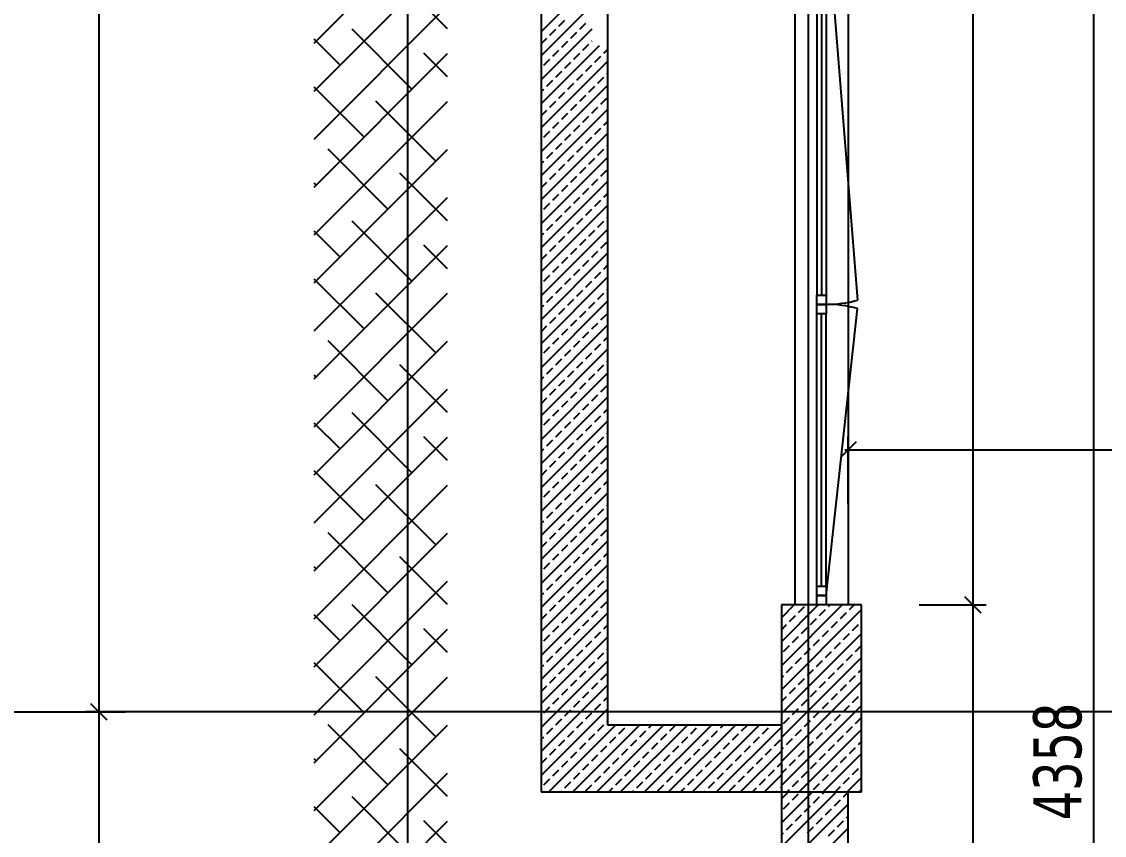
# Model space of a CAD drawing. Header units: millimetres. Extents: x 43168.9 to 43194.6, y -25545.1 to -25543.4.
# Drawn here: x 43170.1871 to 43170.2682, y -25544.3532 to -25544.2923 of the extents above; entities that cross this region are included whole.
import ezdxf

# ---------------------------------------------------------------- set-up
doc = ezdxf.new("R2010")
doc.units = ezdxf.units.MM
doc.header["$LTSCALE"] = 200
doc.linetypes.add('DASHDOT2', pattern=[0.5, 0.25, -0.125, 0, -0.125])
for name, color, linetype in [('aks_sgh', 5, 'DASHDOT2'), ('cam_sgh', 1, 'Continuous'), ('dograma_sgh', 43, 'Continuous'), ('gor-3_sgh', 191, 'Continuous'), ('gor-4_sgh', 17, 'Continuous'), ('kolon-b.a_sgh', 6, 'Continuous'), ('olcuaks_sgh', 41, 'Continuous'), ('olcuic_sgh', 183, 'Continuous'), ('tarama-betonarme_sgh', 223, 'Continuous'), ('tarama-zemin_sgh', 197, 'Continuous')]:
    doc.layers.add(name, color=color, linetype=linetype)
doc.styles.add('dim', font='VERDANA.TTF', dxfattribs={"width": 0.7})

msp = doc.modelspace()

# ---------------------------------------------------------------- linework, layer by layer
at = {"color": 0, "linetype": 'ByBlock', "lineweight": -2}
for p, q in [((43170.2496, -25544.323722), (43170.2484, -25544.324922)), ((43170.257737, -25544.335319), (43170.258937, -25544.336519)), ((43170.258937, -25544.336519), (43170.257737, -25544.335319)), ((43170.192278, -25544.343319), (43170.193478, -25544.344519)), ((43170.193478, -25544.344519), (43170.192278, -25544.343319))]:
    msp.add_line(p, q, dxfattribs=at)
msp.add_line((43170.172198, -25544.343919), (43170.194878, -25544.343919))
at = {"layer": 'aks_sgh'}
for p, q in [((43170.216, -25543.740919), (43170.216, -25544.789919)), ((43170.246, -25543.740919), (43170.246, -25544.789919)), ((43171.17088, -25544.343919), (43170.194878, -25544.343919))]:
    msp.add_line(p, q, dxfattribs=at)
at = {"layer": 'cam_sgh'}
for p, q in [((43170.247, -25544.284319), (43170.247, -25544.312719)), ((43170.247, -25544.334519), (43170.247, -25544.314119))]:
    msp.add_line(p, q, dxfattribs=at)
at = {"layer": 'dograma_sgh'}
for p, q in [((43170.24735, -25544.283619), (43170.249705, -25544.313109)), ((43170.24665, -25544.313419), (43170.24665, -25544.312719)), ((43170.24665, -25544.312719), (43170.24735, -25544.312719)), ((43170.24735, -25544.312719), (43170.24735, -25544.313419)), ((43170.24735, -25544.313419), (43170.24665, -25544.313419)), ((43170.24665, -25544.314119), (43170.24665, -25544.313419)), ((43170.24665, -25544.313419), (43170.24735, -25544.313419)), ((43170.24735, -25544.313419), (43170.24735, -25544.314119)), ((43170.24735, -25544.335219), (43170.249705, -25544.313729)), ((43170.24735, -25544.314119), (43170.24665, -25544.314119)), ((43170.24665, -25544.335219), (43170.24665, -25544.334519)), ((43170.24665, -25544.334519), (43170.24735, -25544.334519)), ((43170.24735, -25544.334519), (43170.24735, -25544.335219)), ((43170.24665, -25544.335919), (43170.24665, -25544.335219)), ((43170.24665, -25544.335219), (43170.24735, -25544.335219)), ((43170.24735, -25544.335219), (43170.24665, -25544.335219)), ((43170.24735, -25544.335219), (43170.24735, -25544.335919)), ((43170.24735, -25544.335919), (43170.24665, -25544.335919))]:
    msp.add_line(p, q, dxfattribs=at)
for centre, start, end in [((43170.24735, -25544.304319), 270, 285), ((43170.24735, -25544.322519), 75, 90)]:
    msp.add_arc(centre, 0.0091, start, end, dxfattribs=at)
at = {"layer": 'gor-3_sgh'}
for p, q in [((43170.245, -25544.229919), (43170.245, -25544.335919)), ((43170.249, -25544.229919), (43170.249, -25544.335919))]:
    msp.add_line(p, q, dxfattribs=at)
msp.add_point((43170.249, -25544.313219), dxfattribs=at)
at = {"layer": 'gor-4_sgh'}
for p, q in [((43170.24665, -25544.284319), (43170.24665, -25544.312719)), ((43170.24735, -25544.284319), (43170.24735, -25544.312719)), ((43170.24665, -25544.334519), (43170.24665, -25544.314119)), ((43170.24735, -25544.334519), (43170.24735, -25544.314119))]:
    msp.add_line(p, q, dxfattribs=at)
at = {"layer": 'kolon-b.a_sgh'}
for p, q in [((43170.226, -25544.217919), (43170.226, -25544.349919)), ((43170.231, -25544.344919), (43170.231, -25544.222919)), ((43170.25, -25544.335919), (43170.244, -25544.335919)), ((43170.244, -25544.335919), (43170.244, -25544.349919)), ((43170.25, -25544.349919), (43170.25, -25544.335919)), ((43170.244, -25544.344919), (43170.231, -25544.344919)), ((43170.226, -25544.349919), (43170.244, -25544.349919)), ((43170.244, -25544.349919), (43170.244, -25544.464919)), ((43170.244, -25544.349919), (43170.25, -25544.349919)), ((43170.249, -25544.464919), (43170.249, -25544.349919))]:
    msp.add_line(p, q, dxfattribs=at)
at = {"layer": 'olcuaks_sgh'}
for p, q in [((43170.192878, -25544.223669), (43170.192878, -25544.344169)), ((43170.192878, -25544.343669), (43170.192878, -25544.462169)), ((43170.196878, -25544.343919), (43170.191878, -25544.343919)), ((43170.196878, -25544.343919), (43170.191878, -25544.343919))]:
    msp.add_line(p, q, dxfattribs=at)
at = {"layer": 'olcuic_sgh'}
for p, q in [((43170.267394, -25543.911669), (43170.267394, -25544.78367)), ((43170.258337, -25544.229669), (43170.258337, -25544.336169)), ((43170.249, -25544.328322), (43170.249, -25544.323322)), ((43170.24875, -25544.324322), (43170.371129, -25544.324322)), ((43170.258337, -25544.335669), (43170.258337, -25544.557169)), ((43170.254337, -25544.335919), (43170.259337, -25544.335919)), ((43170.254337, -25544.335919), (43170.259337, -25544.335919))]:
    msp.add_line(p, q, dxfattribs=at)
at = {"layer": 'tarama-betonarme_sgh'}
for p, q in [((43170.226, -25544.29302), (43170.229823, -25544.289197)), ((43170.226, -25544.294816), (43170.229823, -25544.290993)), ((43170.226, -25544.296612), (43170.229823, -25544.292789)), ((43170.22733, -25544.292588), (43170.227779, -25544.292139)), ((43170.228901, -25544.292813), (43170.22935, -25544.292364)), ((43170.226, -25544.293918), (43170.226432, -25544.293486)), ((43170.226656, -25544.293262), (43170.227105, -25544.292813)), ((43170.228228, -25544.293486), (43170.228677, -25544.293037)), ((43170.226, -25544.298408), (43170.230371, -25544.294037)), ((43170.226881, -25544.294834), (43170.22733, -25544.294385)), ((43170.227554, -25544.29416), (43170.228003, -25544.293711)), ((43170.229126, -25544.294385), (43170.229575, -25544.293935)), ((43170.229799, -25544.293711), (43170.229823, -25544.293687)), ((43170.230697, -25544.294609), (43170.231, -25544.294306)), ((43170.226, -25544.300204), (43170.231, -25544.295204)), ((43170.226207, -25544.295507), (43170.226656, -25544.295058)), ((43170.228452, -25544.295058), (43170.228901, -25544.294609)), ((43170.230024, -25544.295283), (43170.230473, -25544.294834)), ((43170.227105, -25544.296405), (43170.227554, -25544.295956)), ((43170.227779, -25544.295732), (43170.228228, -25544.295283)), ((43170.22935, -25544.295956), (43170.229799, -25544.295507)), ((43170.226432, -25544.297079), (43170.226881, -25544.29663)), ((43170.228677, -25544.29663), (43170.229126, -25544.296181)), ((43170.230248, -25544.296854), (43170.230697, -25544.296405)), ((43170.230922, -25544.296181), (43170.231, -25544.296102)), ((43170.226, -25544.302), (43170.231, -25544.297)), ((43170.226, -25544.29751), (43170.226207, -25544.297303)), ((43170.22733, -25544.297977), (43170.227779, -25544.297528)), ((43170.228003, -25544.297303), (43170.228452, -25544.296854)), ((43170.229575, -25544.297528), (43170.230024, -25544.297079)), ((43170.226656, -25544.29865), (43170.227105, -25544.298201)), ((43170.228228, -25544.298875), (43170.228677, -25544.298426)), ((43170.228901, -25544.298201), (43170.22935, -25544.297752)), ((43170.230473, -25544.298426), (43170.230922, -25544.297977)), ((43170.226, -25544.303796), (43170.231, -25544.298796)), ((43170.226, -25544.299306), (43170.226432, -25544.298875)), ((43170.227554, -25544.299548), (43170.228003, -25544.299099)), ((43170.229799, -25544.299099), (43170.230248, -25544.29865)), ((43170.226881, -25544.300222), (43170.22733, -25544.299773)), ((43170.228452, -25544.300446), (43170.228901, -25544.299997)), ((43170.229126, -25544.299773), (43170.229575, -25544.299324)), ((43170.230697, -25544.299997), (43170.231, -25544.299695)), ((43170.226, -25544.305593), (43170.231, -25544.300593)), ((43170.226207, -25544.300895), (43170.226656, -25544.300446)), ((43170.227779, -25544.30112), (43170.228228, -25544.300671)), ((43170.22935, -25544.301344), (43170.229799, -25544.300895)), ((43170.230024, -25544.300671), (43170.230473, -25544.300222)), ((43170.227105, -25544.301793), (43170.227554, -25544.301344)), ((43170.228677, -25544.302018), (43170.229126, -25544.301569)), ((43170.230922, -25544.301569), (43170.231, -25544.301491)), ((43170.226, -25544.307389), (43170.231, -25544.302389)), ((43170.226432, -25544.302467), (43170.226881, -25544.302018)), ((43170.228003, -25544.302691), (43170.228452, -25544.302242)), ((43170.229575, -25544.302916), (43170.230024, -25544.302467)), ((43170.230248, -25544.302242), (43170.230697, -25544.301793)), ((43170.226, -25544.302898), (43170.226207, -25544.302691)), ((43170.22733, -25544.303365), (43170.227779, -25544.302916)), ((43170.228901, -25544.303589), (43170.22935, -25544.30314)), ((43170.226656, -25544.304038), (43170.227105, -25544.303589)), ((43170.228228, -25544.304263), (43170.228677, -25544.303814)), ((43170.229799, -25544.304487), (43170.230248, -25544.304038)), ((43170.230473, -25544.303814), (43170.230922, -25544.303365)), ((43170.226, -25544.309185), (43170.231, -25544.304185)), ((43170.226, -25544.304695), (43170.226432, -25544.304263)), ((43170.227554, -25544.304936), (43170.228003, -25544.304487)), ((43170.229126, -25544.305161), (43170.229575, -25544.304712)), ((43170.226881, -25544.30561), (43170.22733, -25544.305161)), ((43170.228452, -25544.305834), (43170.228901, -25544.305385)), ((43170.230024, -25544.306059), (43170.230473, -25544.30561)), ((43170.230697, -25544.305385), (43170.231, -25544.305083)), ((43170.226, -25544.310981), (43170.231, -25544.305981)), ((43170.226207, -25544.306283), (43170.226656, -25544.305834)), ((43170.227779, -25544.306508), (43170.228228, -25544.306059)), ((43170.22935, -25544.306732), (43170.229799, -25544.306283)), ((43170.227105, -25544.307181), (43170.227554, -25544.306732)), ((43170.228677, -25544.307406), (43170.229126, -25544.306957)), ((43170.230248, -25544.30763), (43170.230697, -25544.307181)), ((43170.230922, -25544.306957), (43170.231, -25544.306879)), ((43170.226, -25544.312777), (43170.231, -25544.307777)), ((43170.226, -25544.308287), (43170.226207, -25544.308079)), ((43170.226432, -25544.307855), (43170.226881, -25544.307406)), ((43170.228003, -25544.308079), (43170.228452, -25544.30763)), ((43170.229575, -25544.308304), (43170.230024, -25544.307855)), ((43170.226656, -25544.309426), (43170.227105, -25544.308977)), ((43170.22733, -25544.308753), (43170.227779, -25544.308304)), ((43170.228901, -25544.308977), (43170.22935, -25544.308528)), ((43170.230473, -25544.309202), (43170.230922, -25544.308753)), ((43170.226, -25544.314573), (43170.231, -25544.309573)), ((43170.226, -25544.310083), (43170.226432, -25544.309651)), ((43170.228228, -25544.309651), (43170.228677, -25544.309202)), ((43170.229799, -25544.309875), (43170.230248, -25544.309426)), ((43170.226881, -25544.310998), (43170.22733, -25544.310549)), ((43170.227554, -25544.310324), (43170.228003, -25544.309875)), ((43170.229126, -25544.310549), (43170.229575, -25544.3101)), ((43170.230697, -25544.310773), (43170.231, -25544.310471)), ((43170.226, -25544.316369), (43170.231, -25544.311369)), ((43170.226207, -25544.311672), (43170.226656, -25544.311222)), ((43170.227779, -25544.311896), (43170.228228, -25544.311447)), ((43170.228452, -25544.311222), (43170.228901, -25544.310773)), ((43170.230024, -25544.311447), (43170.230473, -25544.310998)), ((43170.227105, -25544.31257), (43170.227554, -25544.312121)), ((43170.22935, -25544.312121), (43170.229799, -25544.311672)), ((43170.226432, -25544.313243), (43170.226881, -25544.312794)), ((43170.228003, -25544.313468), (43170.228452, -25544.313019)), ((43170.228677, -25544.312794), (43170.229126, -25544.312345)), ((43170.230248, -25544.313019), (43170.230697, -25544.31257)), ((43170.230922, -25544.312345), (43170.231, -25544.312267)), ((43170.226, -25544.318165), (43170.231, -25544.313165)), ((43170.226, -25544.313675), (43170.226207, -25544.313468)), ((43170.22733, -25544.314141), (43170.227779, -25544.313692)), ((43170.229575, -25544.313692), (43170.230024, -25544.313243)), ((43170.226656, -25544.314815), (43170.227105, -25544.314366)), ((43170.228228, -25544.315039), (43170.228677, -25544.31459)), ((43170.228901, -25544.314366), (43170.22935, -25544.313917)), ((43170.230473, -25544.31459), (43170.230922, -25544.314141)), ((43170.226, -25544.319961), (43170.231, -25544.314961)), ((43170.226, -25544.315471), (43170.226432, -25544.315039)), ((43170.227554, -25544.315713), (43170.228003, -25544.315264)), ((43170.229126, -25544.315937), (43170.229575, -25544.315488)), ((43170.229799, -25544.315264), (43170.230248, -25544.314815)), ((43170.226881, -25544.316386), (43170.22733, -25544.315937)), ((43170.228452, -25544.316611), (43170.228901, -25544.316162)), ((43170.230697, -25544.316162), (43170.231, -25544.315859)), ((43170.226, -25544.321757), (43170.231, -25544.316757)), ((43170.226207, -25544.31706), (43170.226656, -25544.316611)), ((43170.227779, -25544.317284), (43170.228228, -25544.316835)), ((43170.22935, -25544.317509), (43170.229799, -25544.31706)), ((43170.230024, -25544.316835), (43170.230473, -25544.316386)), ((43170.227105, -25544.317958), (43170.227554, -25544.317509)), ((43170.228677, -25544.318182), (43170.229126, -25544.317733)), ((43170.230922, -25544.317733), (43170.231, -25544.317655)), ((43170.226, -25544.323553), (43170.231, -25544.318553)), ((43170.226432, -25544.318631), (43170.226881, -25544.318182)), ((43170.228003, -25544.318856), (43170.228452, -25544.318407)), ((43170.229575, -25544.31908), (43170.230024, -25544.318631)), ((43170.230248, -25544.318407), (43170.230697, -25544.317958)), ((43170.226, -25544.319063), (43170.226207, -25544.318856)), ((43170.22733, -25544.319529), (43170.227779, -25544.31908)), ((43170.228901, -25544.319754), (43170.22935, -25544.319305)), ((43170.230473, -25544.319978), (43170.230922, -25544.319529)), ((43170.226, -25544.325349), (43170.231, -25544.320349)), ((43170.226656, -25544.320203), (43170.227105, -25544.319754)), ((43170.228228, -25544.320427), (43170.228677, -25544.319978)), ((43170.229799, -25544.320652), (43170.230248, -25544.320203)), ((43170.226, -25544.320859), (43170.226432, -25544.320427)), ((43170.227554, -25544.321101), (43170.228003, -25544.320652)), ((43170.229126, -25544.321325), (43170.229575, -25544.320876)), ((43170.226881, -25544.321774), (43170.22733, -25544.321325)), ((43170.228452, -25544.321999), (43170.228901, -25544.32155)), ((43170.230024, -25544.322223), (43170.230473, -25544.321774)), ((43170.230697, -25544.32155), (43170.231, -25544.321247)), ((43170.226, -25544.327145), (43170.231, -25544.322145)), ((43170.226207, -25544.322448), (43170.226656, -25544.321999)), ((43170.227779, -25544.322672), (43170.228228, -25544.322223)), ((43170.22935, -25544.322897), (43170.229799, -25544.322448)), ((43170.226432, -25544.324019), (43170.226881, -25544.32357)), ((43170.227105, -25544.323346), (43170.227554, -25544.322897)), ((43170.228677, -25544.32357), (43170.229126, -25544.323121)), ((43170.230248, -25544.323795), (43170.230697, -25544.323346)), ((43170.230922, -25544.323121), (43170.231, -25544.323043)), ((43170.226, -25544.328941), (43170.231, -25544.323941)), ((43170.226, -25544.324451), (43170.226207, -25544.324244)), ((43170.228003, -25544.324244), (43170.228452, -25544.323795)), ((43170.229575, -25544.324468), (43170.230024, -25544.324019)), ((43170.226656, -25544.325591), (43170.227105, -25544.325142)), ((43170.22733, -25544.324917), (43170.227779, -25544.324468)), ((43170.228901, -25544.325142), (43170.22935, -25544.324693)), ((43170.230473, -25544.325366), (43170.230922, -25544.324917)), ((43170.226, -25544.330737), (43170.231, -25544.325737)), ((43170.226, -25544.326247), (43170.226432, -25544.325815)), ((43170.227554, -25544.326489), (43170.228003, -25544.32604)), ((43170.228228, -25544.325815), (43170.228677, -25544.325366)), ((43170.229799, -25544.32604), (43170.230248, -25544.325591)), ((43170.226881, -25544.327162), (43170.22733, -25544.326713)), ((43170.229126, -25544.326713), (43170.229575, -25544.326264)), ((43170.230697, -25544.326938), (43170.231, -25544.326635)), ((43170.226, -25544.332533), (43170.231, -25544.327533)), ((43170.226207, -25544.327836), (43170.226656, -25544.327387)), ((43170.227779, -25544.32806), (43170.228228, -25544.327611)), ((43170.228452, -25544.327387), (43170.228901, -25544.326938)), ((43170.230024, -25544.327611), (43170.230473, -25544.327162)), ((43170.227105, -25544.328734), (43170.227554, -25544.328285)), ((43170.22935, -25544.328285), (43170.229799, -25544.327836)), ((43170.230922, -25544.328509), (43170.231, -25544.328431)), ((43170.226432, -25544.329408), (43170.226881, -25544.328958)), ((43170.228003, -25544.329632), (43170.228452, -25544.329183)), ((43170.228677, -25544.328958), (43170.229126, -25544.328509)), ((43170.230248, -25544.329183), (43170.230697, -25544.328734)), ((43170.226, -25544.334329), (43170.231, -25544.329329)), ((43170.226, -25544.329839), (43170.226207, -25544.329632)), ((43170.22733, -25544.330306), (43170.227779, -25544.329857)), ((43170.228901, -25544.33053), (43170.22935, -25544.330081)), ((43170.229575, -25544.329857), (43170.230024, -25544.329408)), ((43170.226656, -25544.330979), (43170.227105, -25544.33053)), ((43170.228228, -25544.331204), (43170.228677, -25544.330755)), ((43170.230473, -25544.330755), (43170.230922, -25544.330306)), ((43170.226, -25544.336125), (43170.231, -25544.331125)), ((43170.226, -25544.331635), (43170.226432, -25544.331204)), ((43170.227554, -25544.331877), (43170.228003, -25544.331428)), ((43170.229126, -25544.332102), (43170.229575, -25544.331653)), ((43170.229799, -25544.331428), (43170.230248, -25544.330979)), ((43170.226881, -25544.332551), (43170.22733, -25544.332102)), ((43170.228452, -25544.332775), (43170.228901, -25544.332326)), ((43170.230697, -25544.332326), (43170.231, -25544.332023)), ((43170.226, -25544.337921), (43170.231, -25544.332921)), ((43170.226207, -25544.333224), (43170.226656, -25544.332775)), ((43170.227779, -25544.333449), (43170.228228, -25544.333)), ((43170.22935, -25544.333673), (43170.229799, -25544.333224)), ((43170.230024, -25544.333), (43170.230473, -25544.332551)), ((43170.227105, -25544.334122), (43170.227554, -25544.333673)), ((43170.228677, -25544.334347), (43170.229126, -25544.333898)), ((43170.230248, -25544.334571), (43170.230697, -25544.334122)), ((43170.230922, -25544.333898), (43170.231, -25544.333819)), ((43170.226, -25544.339718), (43170.231, -25544.334718)), ((43170.226432, -25544.334796), (43170.226881, -25544.334347)), ((43170.228003, -25544.33502), (43170.228452, -25544.334571)), ((43170.229575, -25544.335245), (43170.230024, -25544.334796)), ((43170.226, -25544.335227), (43170.226207, -25544.33502)), ((43170.22733, -25544.335694), (43170.227779, -25544.335245)), ((43170.228901, -25544.335918), (43170.22935, -25544.335469)), ((43170.230473, -25544.336143), (43170.230922, -25544.335694)), ((43170.226, -25544.341514), (43170.231, -25544.336514)), ((43170.226, -25544.337023), (43170.226432, -25544.336592)), ((43170.226656, -25544.336367), (43170.227105, -25544.335918)), ((43170.228228, -25544.336592), (43170.228677, -25544.336143)), ((43170.229799, -25544.336816), (43170.230248, -25544.336367)), ((43170.244, -25544.336882), (43170.244963, -25544.335919)), ((43170.244, -25544.338678), (43170.246759, -25544.335919)), ((43170.244, -25544.340474), (43170.248555, -25544.335919)), ((43170.244, -25544.335984), (43170.244065, -25544.335919)), ((43170.244, -25544.34227), (43170.25, -25544.33627)), ((43170.24529, -25544.33649), (43170.245739, -25544.336041)), ((43170.246862, -25544.336714), (43170.247311, -25544.336265)), ((43170.247535, -25544.336041), (43170.247657, -25544.335919)), ((43170.248433, -25544.336939), (43170.248882, -25544.33649)), ((43170.249107, -25544.336265), (43170.249453, -25544.335919)), ((43170.227554, -25544.337265), (43170.228003, -25544.336816)), ((43170.229126, -25544.33749), (43170.229575, -25544.337041)), ((43170.244, -25544.33778), (43170.244392, -25544.337388)), ((43170.244617, -25544.337163), (43170.245066, -25544.336714)), ((43170.246188, -25544.337388), (43170.246637, -25544.336939)), ((43170.24776, -25544.337612), (43170.248209, -25544.337163)), ((43170.249331, -25544.337837), (43170.24978, -25544.337388)), ((43170.226207, -25544.338612), (43170.226656, -25544.338163)), ((43170.226881, -25544.337939), (43170.22733, -25544.33749)), ((43170.228452, -25544.338163), (43170.228901, -25544.337714)), ((43170.230024, -25544.338388), (43170.230473, -25544.337939)), ((43170.230697, -25544.337714), (43170.231, -25544.337412)), ((43170.244, -25544.344066), (43170.25, -25544.338066)), ((43170.245515, -25544.338061), (43170.245964, -25544.337612)), ((43170.247086, -25544.338286), (43170.247535, -25544.337837)), ((43170.248658, -25544.33851), (43170.249107, -25544.338061)), ((43170.226, -25544.34331), (43170.231, -25544.33831)), ((43170.227779, -25544.338837), (43170.228228, -25544.338388)), ((43170.22935, -25544.339061), (43170.229799, -25544.338612)), ((43170.244168, -25544.339408), (43170.244617, -25544.338959)), ((43170.244841, -25544.338735), (43170.24529, -25544.338286)), ((43170.246413, -25544.338959), (43170.246862, -25544.33851)), ((43170.247984, -25544.339184), (43170.248433, -25544.338735)), ((43170.249556, -25544.339408), (43170.25, -25544.338964)), ((43170.226432, -25544.340184), (43170.226881, -25544.339735)), ((43170.227105, -25544.33951), (43170.227554, -25544.339061)), ((43170.228677, -25544.339735), (43170.229126, -25544.339286)), ((43170.230248, -25544.339959), (43170.230697, -25544.33951)), ((43170.230922, -25544.339286), (43170.231, -25544.339208)), ((43170.245739, -25544.339633), (43170.246188, -25544.339184)), ((43170.247311, -25544.339857), (43170.24776, -25544.339408)), ((43170.248882, -25544.340082), (43170.249331, -25544.339633)), ((43170.226, -25544.345106), (43170.231, -25544.340106)), ((43170.226, -25544.340616), (43170.226207, -25544.340408)), ((43170.22733, -25544.341082), (43170.227779, -25544.340633)), ((43170.228003, -25544.340408), (43170.228452, -25544.339959)), ((43170.229575, -25544.340633), (43170.230024, -25544.340184)), ((43170.244, -25544.345862), (43170.25, -25544.339862)), ((43170.244392, -25544.34098), (43170.244841, -25544.340531)), ((43170.245066, -25544.340306), (43170.245515, -25544.339857)), ((43170.246637, -25544.340531), (43170.247086, -25544.340082)), ((43170.248209, -25544.340755), (43170.248658, -25544.340306)), ((43170.226656, -25544.341755), (43170.227105, -25544.341306)), ((43170.228901, -25544.341306), (43170.22935, -25544.340857)), ((43170.230473, -25544.341531), (43170.230922, -25544.341082)), ((43170.244, -25544.341372), (43170.244168, -25544.341204)), ((43170.24529, -25544.341878), (43170.245739, -25544.341429)), ((43170.245964, -25544.341204), (43170.246413, -25544.340755)), ((43170.247535, -25544.341429), (43170.247984, -25544.34098)), ((43170.249107, -25544.341653), (43170.249556, -25544.341204)), ((43170.24978, -25544.34098), (43170.25, -25544.34076)), ((43170.226, -25544.346902), (43170.231, -25544.341902)), ((43170.226, -25544.342412), (43170.226432, -25544.34198)), ((43170.227554, -25544.342653), (43170.228003, -25544.342204)), ((43170.228228, -25544.34198), (43170.228677, -25544.341531)), ((43170.229799, -25544.342204), (43170.230248, -25544.341755)), ((43170.244, -25544.347658), (43170.25, -25544.341658)), ((43170.244617, -25544.342551), (43170.245066, -25544.342102)), ((43170.246862, -25544.342102), (43170.247311, -25544.341653)), ((43170.248433, -25544.342327), (43170.248882, -25544.341878)), ((43170.226881, -25544.343327), (43170.22733, -25544.342878)), ((43170.229126, -25544.342878), (43170.229575, -25544.342429)), ((43170.230697, -25544.343102), (43170.231, -25544.3428)), ((43170.244, -25544.343168), (43170.244392, -25544.342776)), ((43170.245515, -25544.343449), (43170.245964, -25544.343)), ((43170.246188, -25544.342776), (43170.246637, -25544.342327)), ((43170.24776, -25544.343), (43170.248209, -25544.342551)), ((43170.249331, -25544.343225), (43170.24978, -25544.342776)), ((43170.226, -25544.348698), (43170.231, -25544.343698)), ((43170.226207, -25544.344), (43170.226656, -25544.343551)), ((43170.227779, -25544.344225), (43170.228228, -25544.343776)), ((43170.228452, -25544.343551), (43170.228901, -25544.343102)), ((43170.230024, -25544.343776), (43170.230473, -25544.343327)), ((43170.244, -25544.349454), (43170.25, -25544.343454)), ((43170.244841, -25544.344123), (43170.24529, -25544.343674)), ((43170.247086, -25544.343674), (43170.247535, -25544.343225)), ((43170.248658, -25544.343898), (43170.249107, -25544.343449)), ((43170.227105, -25544.344898), (43170.227554, -25544.344449)), ((43170.228677, -25544.345123), (43170.229126, -25544.344674)), ((43170.22935, -25544.344449), (43170.229799, -25544.344)), ((43170.230922, -25544.344674), (43170.231, -25544.344596)), ((43170.244168, -25544.344796), (43170.244617, -25544.344347)), ((43170.245739, -25544.345021), (43170.246188, -25544.344572)), ((43170.246413, -25544.344347), (43170.246862, -25544.343898)), ((43170.247984, -25544.344572), (43170.248433, -25544.344123)), ((43170.249556, -25544.344796), (43170.25, -25544.344352)), ((43170.226432, -25544.345572), (43170.226881, -25544.345123)), ((43170.226574, -25544.349919), (43170.231574, -25544.344919)), ((43170.228003, -25544.345796), (43170.228452, -25544.345347)), ((43170.22837, -25544.349919), (43170.23337, -25544.344919)), ((43170.230167, -25544.349919), (43170.235167, -25544.344919)), ((43170.230248, -25544.345347), (43170.230697, -25544.344898)), ((43170.23182, -25544.345572), (43170.232269, -25544.345123)), ((43170.231963, -25544.349919), (43170.236963, -25544.344919)), ((43170.233391, -25544.345796), (43170.23384, -25544.345347)), ((43170.233759, -25544.349919), (43170.238759, -25544.344919)), ((43170.234065, -25544.345123), (43170.234268, -25544.344919)), ((43170.235555, -25544.349919), (43170.240555, -25544.344919)), ((43170.235636, -25544.345347), (43170.236065, -25544.344919)), ((43170.237208, -25544.345572), (43170.237657, -25544.345123)), ((43170.237351, -25544.349919), (43170.242351, -25544.344919)), ((43170.23878, -25544.345796), (43170.239229, -25544.345347)), ((43170.239147, -25544.349919), (43170.244, -25544.345066)), ((43170.239453, -25544.345123), (43170.239657, -25544.344919)), ((43170.241025, -25544.345347), (43170.241453, -25544.344919)), ((43170.242596, -25544.345572), (43170.243045, -25544.345123)), ((43170.245066, -25544.345695), (43170.245515, -25544.345245)), ((43170.245331, -25544.349919), (43170.25, -25544.34525)), ((43170.246637, -25544.345919), (43170.247086, -25544.34547)), ((43170.247311, -25544.345245), (43170.24776, -25544.344796)), ((43170.248882, -25544.34547), (43170.249331, -25544.345021)), ((43170.226, -25544.346004), (43170.226207, -25544.345796)), ((43170.22733, -25544.34647), (43170.227779, -25544.346021)), ((43170.228901, -25544.346695), (43170.22935, -25544.346245)), ((43170.229575, -25544.346021), (43170.230024, -25544.345572)), ((43170.231146, -25544.346245), (43170.231595, -25544.345796)), ((43170.232718, -25544.34647), (43170.233167, -25544.346021)), ((43170.234289, -25544.346695), (43170.234738, -25544.346245)), ((43170.234963, -25544.346021), (43170.235412, -25544.345572)), ((43170.236534, -25544.346245), (43170.236984, -25544.345796)), ((43170.238106, -25544.34647), (43170.238555, -25544.346021)), ((43170.239678, -25544.346695), (43170.240127, -25544.346245)), ((43170.240351, -25544.346021), (43170.2408, -25544.345572)), ((43170.241923, -25544.346245), (43170.242372, -25544.345796)), ((43170.243494, -25544.34647), (43170.243943, -25544.346021)), ((43170.244392, -25544.346368), (43170.244841, -25544.345919)), ((43170.245964, -25544.346593), (43170.246413, -25544.346144)), ((43170.248209, -25544.346144), (43170.248658, -25544.345695)), ((43170.24978, -25544.346368), (43170.25, -25544.346148)), ((43170.226656, -25544.347144), (43170.227105, -25544.346695)), ((43170.228228, -25544.347368), (43170.228677, -25544.346919)), ((43170.230473, -25544.346919), (43170.230922, -25544.34647)), ((43170.232044, -25544.347144), (43170.232493, -25544.346695)), ((43170.233616, -25544.347368), (43170.234065, -25544.346919)), ((43170.235861, -25544.346919), (43170.23631, -25544.34647)), ((43170.237433, -25544.347144), (43170.237882, -25544.346695)), ((43170.239004, -25544.347368), (43170.239453, -25544.346919)), ((43170.240943, -25544.349919), (43170.244, -25544.346862)), ((43170.241249, -25544.346919), (43170.241698, -25544.34647)), ((43170.242821, -25544.347144), (43170.24327, -25544.346695)), ((43170.244, -25544.34676), (43170.244168, -25544.346593)), ((43170.24529, -25544.347266), (43170.245739, -25544.346817)), ((43170.246862, -25544.347491), (43170.247311, -25544.347042)), ((43170.247127, -25544.349919), (43170.25, -25544.347046)), ((43170.247535, -25544.346817), (43170.247984, -25544.346368)), ((43170.249107, -25544.347042), (43170.249556, -25544.346593)), ((43170.226, -25544.3478), (43170.226432, -25544.347368)), ((43170.227554, -25544.348042), (43170.228003, -25544.347593)), ((43170.229126, -25544.348266), (43170.229575, -25544.347817)), ((43170.229799, -25544.347593), (43170.230248, -25544.347144)), ((43170.231371, -25544.347817), (43170.23182, -25544.347368)), ((43170.232942, -25544.348042), (43170.233391, -25544.347593)), ((43170.234514, -25544.348266), (43170.234963, -25544.347817)), ((43170.235187, -25544.347593), (43170.235636, -25544.347144)), ((43170.236759, -25544.347817), (43170.237208, -25544.347368)), ((43170.238331, -25544.348042), (43170.23878, -25544.347593)), ((43170.239902, -25544.348266), (43170.240351, -25544.347817)), ((43170.240576, -25544.347593), (43170.241025, -25544.347144)), ((43170.242147, -25544.347817), (43170.242596, -25544.347368)), ((43170.243719, -25544.348042), (43170.244, -25544.34776)), ((43170.244617, -25544.34794), (43170.245066, -25544.347491)), ((43170.246188, -25544.348164), (43170.246637, -25544.347715)), ((43170.24776, -25544.348389), (43170.248209, -25544.34794)), ((43170.248433, -25544.347715), (43170.248882, -25544.347266)), ((43170.226881, -25544.348715), (43170.22733, -25544.348266)), ((43170.228452, -25544.34894), (43170.228901, -25544.348491)), ((43170.230024, -25544.349164), (43170.230473, -25544.348715)), ((43170.230697, -25544.348491), (43170.231146, -25544.348042)), ((43170.232269, -25544.348715), (43170.232718, -25544.348266)), ((43170.23384, -25544.34894), (43170.234289, -25544.348491)), ((43170.235412, -25544.349164), (43170.235861, -25544.348715)), ((43170.236085, -25544.348491), (43170.236534, -25544.348042)), ((43170.237657, -25544.348715), (43170.238106, -25544.348266)), ((43170.239229, -25544.34894), (43170.239678, -25544.348491)), ((43170.2408, -25544.349164), (43170.241249, -25544.348715)), ((43170.241474, -25544.348491), (43170.241923, -25544.348042)), ((43170.242739, -25544.349919), (43170.244, -25544.348658)), ((43170.243045, -25544.348715), (43170.243494, -25544.348266)), ((43170.244, -25544.348556), (43170.244392, -25544.348164)), ((43170.245515, -25544.348838), (43170.245964, -25544.348389)), ((43170.247086, -25544.349062), (43170.247535, -25544.348613)), ((43170.249331, -25544.348613), (43170.24978, -25544.348164)), ((43170.226207, -25544.349389), (43170.226656, -25544.34894)), ((43170.227779, -25544.349613), (43170.228228, -25544.349164)), ((43170.22935, -25544.349838), (43170.229799, -25544.349389)), ((43170.231595, -25544.349389), (43170.232044, -25544.34894)), ((43170.233167, -25544.349613), (43170.233616, -25544.349164)), ((43170.234738, -25544.349838), (43170.235187, -25544.349389)), ((43170.236984, -25544.349389), (43170.237433, -25544.34894)), ((43170.238555, -25544.349613), (43170.239004, -25544.349164)), ((43170.240127, -25544.349838), (43170.240576, -25544.349389)), ((43170.242372, -25544.349389), (43170.242821, -25544.34894)), ((43170.243943, -25544.349613), (43170.244, -25544.349556)), ((43170.244841, -25544.349511), (43170.24529, -25544.349062)), ((43170.246413, -25544.349736), (43170.246862, -25544.349287)), ((43170.248025, -25544.349919), (43170.248433, -25544.349511)), ((43170.248658, -25544.349287), (43170.249107, -25544.348838)), ((43170.248923, -25544.349919), (43170.25, -25544.348842)), ((43170.227472, -25544.349919), (43170.227554, -25544.349838)), ((43170.231065, -25544.349919), (43170.231371, -25544.349613)), ((43170.232861, -25544.349919), (43170.232942, -25544.349838)), ((43170.236453, -25544.349919), (43170.236759, -25544.349613)), ((43170.238249, -25544.349919), (43170.238331, -25544.349838)), ((43170.241841, -25544.349919), (43170.242147, -25544.349613)), ((43170.243637, -25544.349919), (43170.243719, -25544.349838)), ((43170.244, -25544.350454), (43170.244535, -25544.349919)), ((43170.244, -25544.35225), (43170.246331, -25544.349919)), ((43170.244, -25544.354046), (43170.248127, -25544.349919)), ((43170.244433, -25544.349919), (43170.244617, -25544.349736)), ((43170.244841, -25544.350511), (43170.24529, -25544.350062)), ((43170.246413, -25544.350736), (43170.246862, -25544.350287)), ((43170.247086, -25544.350062), (43170.247229, -25544.349919)), ((43170.248658, -25544.350287), (43170.249, -25544.349944)), ((43170.249821, -25544.349919), (43170.25, -25544.349741)), ((43170.244, -25544.355842), (43170.249, -25544.350842)), ((43170.244168, -25544.351185), (43170.244617, -25544.350736)), ((43170.245739, -25544.351409), (43170.246188, -25544.35096)), ((43170.247311, -25544.351634), (43170.24776, -25544.351185)), ((43170.247984, -25544.35096), (43170.248433, -25544.350511)), ((43170.245066, -25544.352083), (43170.245515, -25544.351634)), ((43170.246637, -25544.352307), (43170.247086, -25544.351858)), ((43170.248882, -25544.351858), (43170.249, -25544.351741)), ((43170.244, -25544.357639), (43170.249, -25544.352639)), ((43170.244392, -25544.352756), (43170.244841, -25544.352307)), ((43170.245964, -25544.352981), (43170.246413, -25544.352532)), ((43170.247535, -25544.353205), (43170.247984, -25544.352756)), ((43170.248209, -25544.352532), (43170.248658, -25544.352083)), ((43170.244, -25544.353148), (43170.244168, -25544.352981))]:
    msp.add_line(p, q, dxfattribs=at)
at = {"layer": 'tarama-zemin_sgh'}
for p, q in [((43170.209, -25544.293856), (43170.219, -25544.283856)), ((43170.209, -25544.297448), (43170.219, -25544.287448)), ((43170.219, -25544.29279), (43170.215431, -25544.289221)), ((43170.209, -25544.30104), (43170.219, -25544.29104)), ((43170.210941, -25544.295507), (43170.209, -25544.293566)), ((43170.216329, -25544.297303), (43170.211839, -25544.292813)), ((43170.209, -25544.304632), (43170.219, -25544.294632)), ((43170.219, -25544.296382), (43170.217227, -25544.294609)), ((43170.212737, -25544.300895), (43170.209, -25544.297158)), ((43170.209, -25544.308224), (43170.219, -25544.298224)), ((43170.218125, -25544.302691), (43170.213635, -25544.298201)), ((43170.209, -25544.311816), (43170.219, -25544.301816)), ((43170.214533, -25544.306283), (43170.210043, -25544.301793)), ((43170.219, -25544.307158), (43170.215431, -25544.303589)), ((43170.209145, -25544.304487), (43170.209, -25544.304343)), ((43170.209, -25544.315408), (43170.219, -25544.305408)), ((43170.216329, -25544.311672), (43170.211839, -25544.307181)), ((43170.210941, -25544.309875), (43170.209, -25544.307935)), ((43170.209, -25544.319), (43170.219, -25544.309)), ((43170.219, -25544.31075), (43170.217227, -25544.308977)), ((43170.212737, -25544.315264), (43170.209, -25544.311527)), ((43170.209, -25544.322593), (43170.219, -25544.312593)), ((43170.218125, -25544.31706), (43170.213635, -25544.31257)), ((43170.209, -25544.326185), (43170.219, -25544.316185)), ((43170.214533, -25544.320652), (43170.210043, -25544.316162)), ((43170.209145, -25544.318856), (43170.209, -25544.318711)), ((43170.219, -25544.321527), (43170.215431, -25544.317958)), ((43170.209, -25544.329777), (43170.219, -25544.319777)), ((43170.216329, -25544.32604), (43170.211839, -25544.32155)), ((43170.210941, -25544.324244), (43170.209, -25544.322303)), ((43170.209, -25544.333369), (43170.219, -25544.323369)), ((43170.219, -25544.325119), (43170.217227, -25544.323346)), ((43170.212737, -25544.329632), (43170.209, -25544.325895)), ((43170.209, -25544.336961), (43170.219, -25544.326961)), ((43170.218125, -25544.331428), (43170.213635, -25544.326938)), ((43170.209, -25544.340553), (43170.219, -25544.330553)), ((43170.214533, -25544.33502), (43170.210043, -25544.33053)), ((43170.219, -25544.335895), (43170.215431, -25544.332326)), ((43170.209145, -25544.333224), (43170.209, -25544.333079)), ((43170.209, -25544.344145), (43170.219, -25544.334145)), ((43170.216329, -25544.340408), (43170.211839, -25544.335918)), ((43170.210941, -25544.338612), (43170.209, -25544.336672)), ((43170.209, -25544.347737), (43170.219, -25544.337737)), ((43170.219, -25544.339487), (43170.217227, -25544.337714)), ((43170.212737, -25544.344), (43170.209, -25544.340264)), ((43170.209, -25544.351329), (43170.219, -25544.341329)), ((43170.218125, -25544.345796), (43170.213635, -25544.341306)), ((43170.209, -25544.354921), (43170.219, -25544.344921)), ((43170.214533, -25544.349389), (43170.210043, -25544.344898)), ((43170.219, -25544.350264), (43170.215431, -25544.346695)), ((43170.209145, -25544.347593), (43170.209, -25544.347448)), ((43170.209, -25544.358514), (43170.219, -25544.348514)), ((43170.216329, -25544.354777), (43170.211839, -25544.350287)), ((43170.210941, -25544.352981), (43170.209, -25544.35104)), ((43170.209, -25544.362106), (43170.219, -25544.352106)), ((43170.219, -25544.353856), (43170.217227, -25544.352083))]:
    msp.add_line(p, q, dxfattribs=at)

# ---------------------------------------------------------------- texts
at = {"layer": 'olcuic_sgh', "color": 2, "style": 'dim', "width": 0.7}
msp.add_text('4358', height=0.0036, rotation=90, dxfattribs=at).set_placement((43170.266471, -25544.352039))

doc.saveas('drawing.dxf')
